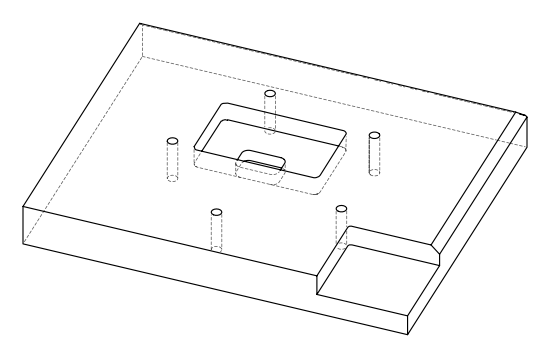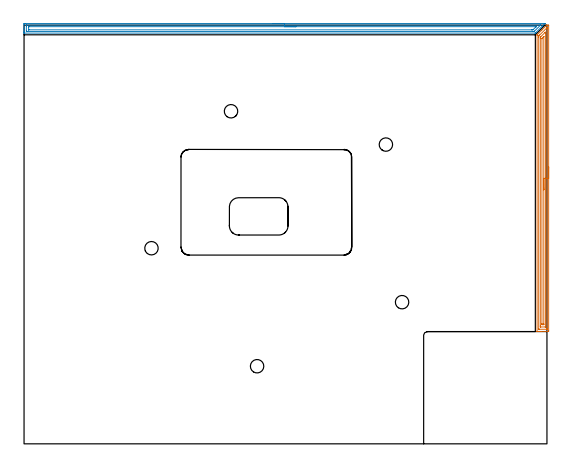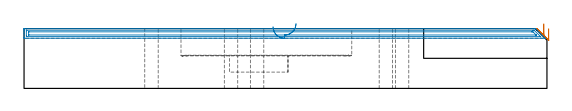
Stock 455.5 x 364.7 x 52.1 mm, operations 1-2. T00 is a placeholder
(PLAN: 15 operations, 5 tool changes, 153.5 min)
(1 AREA_MILL | FG_CHAMFER_SURFACE | UGT0205_001 | 8.66 min | 13915 mm3)
(2 AREA_MILL_1 | FG_CHAMFER_SURFACE_1 | UGT0205_001 | 11.04 min | 15810 mm3)
(3 MILL_CORNER_NOTCH_RECTANGULAR | CORNER_NOTCH_RECTANGULAR | NXT0201_008 | Follow Part, ap 1.5, ae 75% | 102.22 min | 271693 mm3)
(4 MILL_RECTANGULAR_POCKET | POCKET_RECTANGULAR_STRAIGHT | UGT0201_092 | Follow Part, ap 3, ae 75% | 28.61 min | 325054 mm3)
(5 MILL_RECTANGULAR_POCKET_1 | POCKET_RECTANGULAR_STRAIGHT_1 | UGT0201_134 | Follow Part, ap 3.975, ae 75% | 1.65 min | 22591 mm3)
(6 SPOT_DRILL | STEP1HOLE | NXT0321_9005460120000 | 0.03 min | 9 mm3)
(7 SPOT_DRILL_1 | STEP1HOLE_1 | NXT0321_9005460120000 | 0.03 min | 13 mm3)
(8 SPOT_DRILL_2 | STEP1HOLE_2 | NXT0321_9005460120000 | 0.03 min | 10 mm3)
(9 SPOT_DRILL_3 | STEP1HOLE_3 | NXT0321_9005460120000 | 0.03 min | 35 mm3)
(10 SPOT_DRILL_4 | STEP1HOLE_4 | NXT0321_9005460120000 | 0.03 min | 49 mm3)
(11 DRILL_THROUGH_HOLE_INTO_CENTER | STEP1HOLE | NXT0301_088 | 0.23 min | 5556 mm3)
(12 DRILL_THROUGH_HOLE_INTO_CENTER_1 | STEP1HOLE_1 | NXT0301_088 | 0.23 min | 5599 mm3)
(13 DRILL_THROUGH_HOLE_INTO_CENTER_2 | STEP1HOLE_2 | NXT0301_088 | 0.23 min | 5549 mm3)
(14 DRILL_THROUGH_HOLE_INTO_CENTER_3 | STEP1HOLE_3 | NXT0301_088 | 0.23 min | 5589 mm3)
(15 DRILL_THROUGH_HOLE_INTO_CENTER_4 | STEP1HOLE_4 | NXT0301_088 | 0.23 min | 5565 mm3)
(TOOL UGT0205_001 | Chamfer Mill 20 x 3 x 45 deg. | D20 FL50 Z2)
(TOOL NXT0201_008 | ENDMILL 6mm [2P460-0600-NA 1630] | D6 FL26 Z6)
(TOOL UGT0201_092 | End mill 12 mm | D12 R1 FL26 Z4)
(TOOL UGT0201_134 | Carbide End Mill 15.9 | D15.9 FL30 Z4)
(TOOL NXT0321_9005460120000 | NC Spot Drill, 142deg, 12mm, Carbide, Uncoated | D12 PA142 FL30 Z2)
(TOOL NXT0301_088 | Carbide Drill 11.7mm [860.1-1170-035A1-MM 2214] | D11.7 PA140 FL55 Z2)
(OP 1 AREA_MILL)
G17 G21 G94 G90
T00 M6
G54
G17 G0 G90 X457. Y241.25 S1061 M3
G43 Z62.1 H0
Z52.
G94 G1 Y241.212 Z51.128 F250.
Y241.098 Z50.264
Y240.909 Z49.412
Y240.647 Z48.58
Y240.313 Z47.774
Y239.91 Z47.
Y239.442 Z46.264
Y238.91 Z45.572
Y238.321 Z44.929
Y237.678 Z44.34
Y236.986 Z43.808
Y236.25 Z43.34
Y235.476 Z42.937
Y234.67 Z42.603
Y233.838 Z42.341
Y232.987 Z42.152
Y232.122 Z42.038
Y231.25 Z42.
Y98.733
X456.999 Y98.433 Z42.001
X456.994 Y97.844 Z42.004
X456.992 Y97.808 Z42.006
X456.408 Y97.8 Z42.59
X450.167 Z48.828
X448.754 Z50.243
X448.384 Z50.611
X447.644 Z51.355
X447.391 Z51.608
X446.961 Z52.031
X446.9 Z52.09
Y97.804 Z52.091
Y97.985 Z52.1
X446.902 Y356.018 Z52.098
X446.9 Y356.212 Z52.096
X446.909 Y356.299 Z52.085
X446.992 Y356.393 Z52.006
X451.099 Y360.499 Z47.901
X454.965 Y364.366 Z44.033
X455.07 Y364.472 Z43.926
X455.263 Y364.664 Z43.735
X455.293 Y364.693 Z43.705
X455.298 Y364.696 Z43.7
X455.32 Y364.7 Z43.677
X456.408 Z42.587
X456.777 Z42.219
X456.991 Y364.698 Z42.005
X456.996 Y364.515 Z42.004
X457. Y364.217 Z42.
Y231.25
X455.586 Z43.414
X455.585 Y100.082 Z43.415
X455.583 Y99.942 Z43.417
X455.579 Y99.849 Z43.421
X455.575 Y99.808 Z43.425
X455.568 Y99.807 Z43.432
X455.516 Y99.804 Z43.484
X455.044 Y99.8 Z43.956
X448.803 Y99.801 Z50.197
X448.384 Y99.808 Z50.616
X448.331 Y99.81 Z50.669
X448.321 Y100.012 Z50.679
X448.316 Y100.152 Z50.684
X448.315 Y100.221 Z50.685
X448.316 Y354.297 Z50.684
X448.318 Y355.123 Z50.682
X448.319 Y355.188 Z50.681
X448.323 Y355.254 Z50.677
X448.384 Y355.322 Z50.616
X448.727 Y355.674 Z50.273
X449.068 Y356.018 Z49.932
X449.172 Y356.122 Z49.828
X455.516 Y362.465 Z43.484
X455.549 Y362.495 Z43.451
X455.574 Y362.514 Z43.426
X455.579 Y362.516 Z43.421
X455.581 Y362.488 Z43.419
X455.585 Y362.349 Z43.415
X455.586 Y362.279 Z43.414
Y362.209
Y231.25
X454.172 Z44.828
X454.171 Y101.9 Z44.829
Y101.845
X454.168 Y101.819 Z44.832
X454.166 Y101.813 Z44.834
X454.151 Y101.809 Z44.849
X453.941 Y101.801 Z45.059
X450.167 Z48.833
X449.958 Y101.804 Z49.042
X449.818 Y101.81 Z49.182
X449.735 Y101.82 Z49.265
X449.733 Y101.864 Z49.267
X449.73 Y102.01 Z49.27
X449.729 Y102.45 Z49.271
X449.728 Y102.905 Z49.272
X449.731 Y353.335 Z49.269
X449.733 Y353.77 Z49.267
X449.737 Y354.229 Z49.263
X449.95 Y354.447 Z49.05
X450.167 Y354.667 Z48.833
X453.733 Y358.233 Z45.267
X453.969 Y358.464 Z45.031
X454.162 Y358.651 Z44.838
X454.168 Y358.426 Z44.832
X454.17 Y358.262 Z44.83
X454.171 Y357.807 Z44.829
X454.172 Y357.367 Z44.828
Y231.25
X452.757 Z46.243
Y104.693
X452.755 Y103.886 Z46.245
X452.753 Y103.831 Z46.247
X452.75 Y103.81 Z46.25
X452.729 Y103.808 Z46.271
X452.618 Y103.804 Z46.382
X452.395 Y103.801 Z46.605
X451.95 Y103.8 Z47.05
X451.504 Y103.801 Z47.496
X451.282 Y103.804 Z47.718
X451.171 Y103.808 Z47.829
X451.149 Y103.81 Z47.851
X451.147 Y103.827 Z47.853
X451.146 Y103.869 Z47.854
X451.143 Y104.609 Z47.857
Y104.693
X451.145 Y352.844 Z47.855
X451.147 Y353.046 Z47.853
X451.15 Y353.147 Z47.85
X451.152 Y353.192 Z47.848
X451.175 Y353.218 Z47.825
X451.285 Y353.335 Z47.715
X452.361 Y354.412 Z46.639
X452.511 Y354.56 Z46.489
X452.744 Y354.786 Z46.256
X452.75 Y354.79 Z46.25
X452.751 Y354.777 Z46.249
X452.755 Y354.712 Z46.245
X452.757 Y354.58 Z46.243
Y231.25
Y230.378 Z46.281
Y229.514 Z46.395
Y228.662 Z46.583
Y227.83 Z46.846
Y227.024 Z47.18
Y226.25 Z47.582
Y225.514 Z48.051
Y224.822 Z48.582
Y224.179 Z49.172
Y223.59 Z49.815
Y223.059 Z50.507
Y222.59 Z51.243
Y222.187 Z52.016
Y221.853 Z52.822
Y221.591 Z53.654
Y221.402 Z54.506
Y221.288 Z55.371
Y221.25 Z56.243
G0 Z62.1
M5
M2
(OP 2 AREA_MILL_1)
G17 G21 G94 G90
T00 M6
G54
G17 G0 G90 X216.9 Y366.2 S1061 M3
G43 Z62.1 H0
Z53.7
G94 G1 X216.938 Z52.828 F250.
X217.052 Z51.964
X217.241 Z51.112
X217.503 Z50.28
X217.837 Z49.474
X218.24 Z48.7
X218.708 Z47.964
X219.24 Z47.272
X219.829 Z46.629
X220.472 Z46.04
X221.164 Z45.508
X221.9 Z45.04
X222.674 Z44.637
X223.48 Z44.303
X224.312 Z44.041
X225.163 Z43.852
X226.028 Z43.738
X226.9 Z43.7
X453.703
X453.764 Y366.195 Z43.704
X453.781 Y366.192 Z43.705
X453.764 Y366.163 Z43.735
X451.388 Y363.788 Z46.112
X445.825 Y358.225 Z51.675
X445.535 Y357.935 Z51.962
X445.403 Y357.805 Z52.091
X445.119 Y357.8 Z52.1
X0.185
X0.01 Y357.802 Z52.089
X0.007 Y357.87 Z52.021
X0. Y358.316 Z51.584
Y358.58 Z51.32
Y359.318 Z50.577
Y360.582 Z49.316
Y361.998 Z47.898
Y365.313 Z44.584
X0.002 Y365.575 Z44.322
X0.007 Y366.192 Z43.706
X0.013 Y366.194 Z43.704
X0.632 Y366.2 Z43.7
X226.9
Y364.786 Z45.114
X449.591
X449.695 Y364.785 Z45.115
X449.903 Y364.78 Z45.12
X449.919 Y364.779 Z45.121
X449.918 Y364.777 Z45.123
X449.902 Y364.755 Z45.145
X449.871 Y364.722 Z45.178
X449.832 Y364.681 Z45.219
X444.794 Y359.644 Z50.256
X444.465 Y359.318 Z50.582
X444.382 Y359.241 Z50.659
X444.359 Y359.221 Z50.679
X444.325 Y359.218 Z50.682
X444.225 Y359.217 Z50.683
X443.435 Y359.214 Z50.686
X443.33
X2.421 Y359.215 Z50.685
X2.316 Y359.216 Z50.684
X2.108 Y359.221 Z50.679
X2.009 Y359.228 Z50.672
X2.006 Y359.259 Z50.641
X2.004 Y359.318 Z50.582
X2. Y359.738 Z50.162
Y363.788 Z46.112
X2.002 Y364.206 Z45.694
X2.01 Y364.681 Z45.219
X2.013 Y364.779 Z45.121
X2.212 Y364.783 Z45.117
X2.317 Y364.785 Z45.115
X226.9 Y364.786 Z45.114
Y363.372 Z46.528
X445.754 Y363.371 Z46.529
X446.013 Y363.369 Z46.531
X446.042 Y363.367 Z46.533
X446.05 Y363.366 Z46.535
X446.049 Y363.358 Z46.542
X446.041 Y363.343 Z46.557
X446.032 Y363.332 Z46.568
X446.013 Y363.312 Z46.588
X443.806 Y361.106 Z48.794
X443.567 Y360.869 Z49.031
X443.33 Y360.636 Z49.264
X442.91 Y360.632 Z49.268
X442.436 Y360.63 Z49.27
X442.019 Y360.629 Z49.271
X4.209
X4.05 Y360.63 Z49.27
X4.024 Y360.632 Z49.268
X4.015 Y360.634 Z49.266
X4.01 Y360.647 Z49.253
X4.005 Y360.758 Z49.142
X4.001 Y360.897 Z49.003
X4. Y362.894 Z47.006
X4.001 Y363.102 Z46.798
X4.007 Y363.312 Z46.588
X4.01 Y363.365 Z46.535
X4.031 Y363.367 Z46.533
X4.09 Y363.369 Z46.531
X4.209 Y363.371 Z46.529
X226.9 Y363.372 Z46.528
X227.772 Z46.567
X228.636 Z46.68
X229.488 Z46.869
X230.32 Z47.132
X231.126 Z47.465
X231.9 Z47.868
X232.636 Z48.337
X233.328 Z48.868
X233.971 Z49.457
X234.56 Z50.101
X235.091 Z50.793
X235.56 Z51.528
X235.963 Z52.302
X236.297 Z53.108
X236.559 Z53.94
X236.748 Z54.792
X236.862 Z55.657
X236.9 Z56.528
G0 Z62.1
M5
M2
